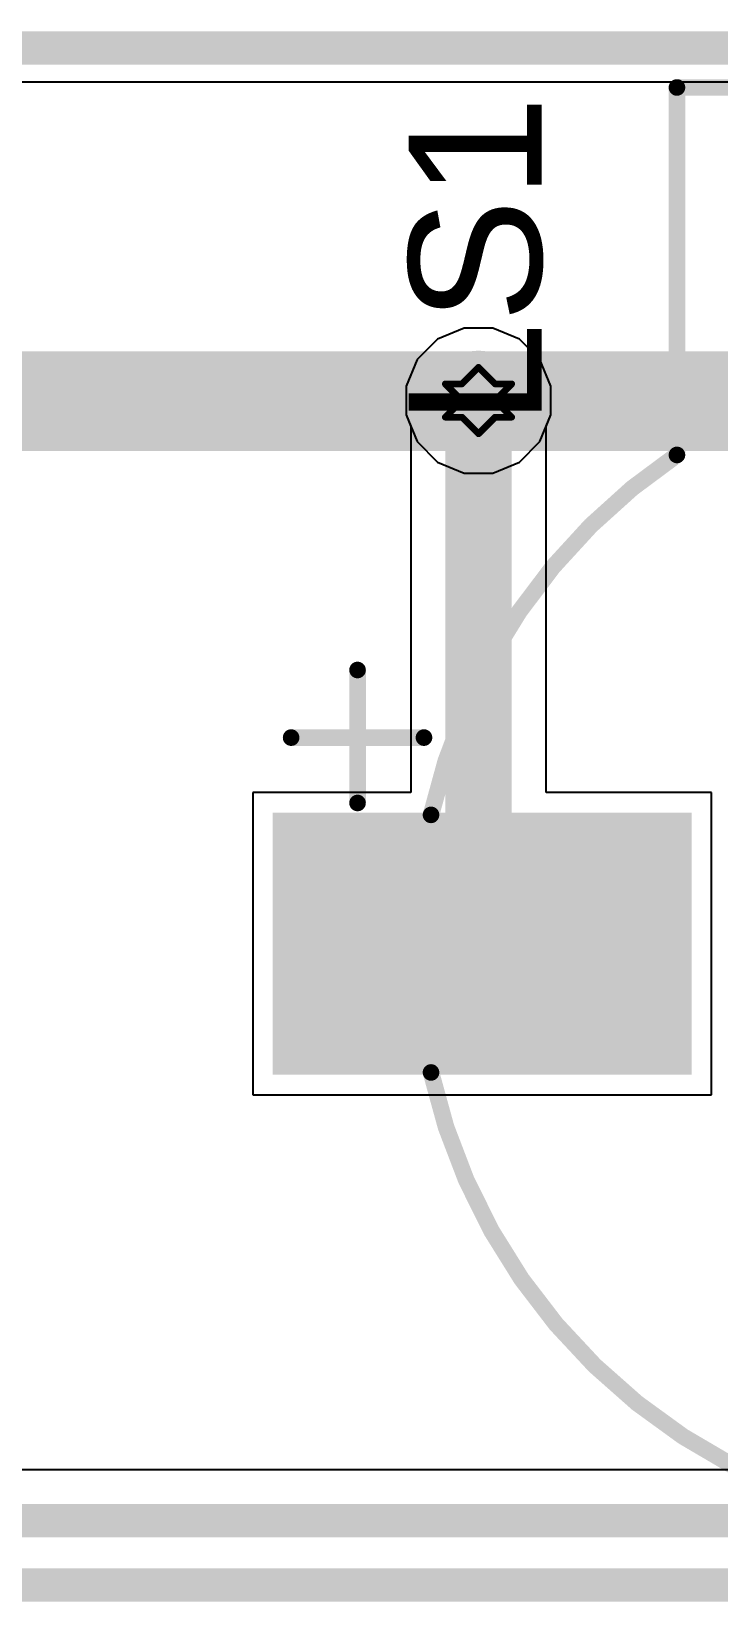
# Model space of a CAD drawing. Header units: inches. Extents: x 24 to 500, y 68 to 269.
# Drawn here: x 339.51 to 344.76, y 167.83 to 179.83 of the extents above; entities that cross this region are included whole.
import ezdxf

# ---------------------------------------------------------------- set-up
doc = ezdxf.new("R2010")
doc.units = ezdxf.units.IN
for name, color, linetype in [('Board Outline', 216, 'Continuous'), ('Bottom Layer', 5, 'Continuous'), ('Drill Drawing', 1, 'Continuous'), ('Layer 1', 16, 'Continuous'), ('Layer 2', 76, 'Continuous'), ('Top Layer', 1, 'Continuous'), ('Top Overlay', 2, 'Continuous'), ('Top Paste', 8, 'Continuous'), ('Top Solder', 216, 'Continuous'), ('Via Holes', 16, 'Continuous')]:
    doc.layers.add(name, color=color, linetype=linetype)
doc.styles.add('Arial', font='', dxfattribs={"height": 0.2})
doc.styles.get('Arial').set_extended_font_data('Arial')

# ---------------------------------------------------------------- blocks, each defined once
blk = doc.blocks.new('YS_SBZ9032C03R16__171')
at = {"layer": 'Top Layer'}
for points in [[(-5.49999154, 0.8999994699999999), (-2.49999246, 0.8999994699999999), (-2.49999246, -0.8999994699999999), (-5.49999154, -0.8999994699999999)], [(2.49999246, 0.8999994699999999), (5.49999154, 0.8999994699999999), (5.49999154, -0.8999994699999999), (2.49999246, -0.8999994699999999)]]:
    blk.add_hatch(color=1, dxfattribs=at).paths.add_polyline_path(points)
at = {"layer": 'Top Paste'}
for points in [[(-5.49999154, 0.8999994699999999), (-2.49999246, 0.8999994699999999), (-2.49999246, -0.8999994699999999), (-5.49999154, -0.8999994699999999)], [(2.49999246, 0.8999994699999999), (5.49999154, 0.8999994699999999), (5.49999154, -0.8999994699999999), (2.49999246, -0.8999994699999999)]]:
    blk.add_hatch(color=8, dxfattribs=at).paths.add_polyline_path(points)
at = {"layer": 'Top Solder'}
for points in [[(-5.60159154, 1.00159947), (-2.39839246, 1.00159947), (-2.39839246, -1.00159947), (-5.60159154, -1.00159947)], [(2.39839246, 1.00159947), (5.60159154, 1.00159947), (5.60159154, -1.00159947), (2.39839246, -1.00159947)]]:
    blk.add_hatch(color=216, dxfattribs=at).paths.add_polyline_path(points)
at = {"layer": 'Top Overlay'}
for points in [[(-2.5103836, 3.7346636, 0.127, 0.127, 0), (-2.5103836, 6.542684399999999, 0.127, 0.127, 0)], [(-2.5103836, 6.542684399999999, 0.127, 0.127, 0), (2.5104344, 6.542684399999999, 0.127, 0.127, 0)], [(2.5104344, 3.7346636, 0.127, 0.127, 0), (2.5104344, 6.542684399999999, 0.127, 0.127, 0)], [(-4.39105294, 0.9842017399999999, 0.127, 0.127, -0.1919277626544105), (-2.51040646, 3.73468392, 0.127, 0.127, 0)], [(2.51041154, 3.73468392, 0.127, 0.127, -0.1919277626544104), (4.39105802, 0.9842017399999999, 0.127, 0.127, 0)], [(-4.953, 1.0752328, 0.127, 0.127, 0), (-4.953, 2.0912328, 0.127, 0.127, 0)], [(-5.4608984, 1.5748, 0.127, 0.127, 0), (-4.4448984, 1.5748, 0.127, 0.127, 0)], [(5.0425096, 1.27, 0.127, 0.127, 0), (6.0585096, 1.27, 0.127, 0.127, 0)], [(4.38931558, -0.9919360399999999, 0.127, 0.127, -0.7999507278121935), (-4.39105294, -0.9842017399999999, 0.127, 0.127, 0)]]:
    blk.add_lwpolyline(points, format="xyseb", dxfattribs=at)
for points in [[(-2.5421336, 6.542684399999999, 0.0635, 0.0635, 1), (-2.4786336, 6.542684399999999, 0.0635, 0.0635, 1)], [(-2.5421336, 6.542684399999999, 0.0635, 0.0635, 1), (-2.4786336, 6.542684399999999, 0.0635, 0.0635, 1)], [(2.4786844, 6.542684399999999, 0.0635, 0.0635, 1), (2.5421844, 6.542684399999999, 0.0635, 0.0635, 1)], [(2.4786844, 6.542684399999999, 0.0635, 0.0635, 1), (2.5421844, 6.542684399999999, 0.0635, 0.0635, 1)], [(-2.54215646, 3.73468392, 0.0635, 0.0635, 1), (-2.47865646, 3.73468392, 0.0635, 0.0635, 1)], [(-2.5421336, 3.7346636, 0.0635, 0.0635, 1), (-2.4786336, 3.7346636, 0.0635, 0.0635, 1)], [(2.47866154, 3.73468392, 0.0635, 0.0635, 1), (2.54216154, 3.73468392, 0.0635, 0.0635, 1)], [(2.4786844, 3.7346636, 0.0635, 0.0635, 1), (2.5421844, 3.7346636, 0.0635, 0.0635, 1)], [(-4.98475, 2.0912328, 0.0635, 0.0635, 1), (-4.92125, 2.0912328, 0.0635, 0.0635, 1)], [(-5.492648399999999, 1.5748, 0.0635, 0.0635, 1), (-5.4291484, 1.5748, 0.0635, 0.0635, 1)], [(-4.4766484, 1.5748, 0.0635, 0.0635, 1), (-4.4131484, 1.5748, 0.0635, 0.0635, 1)], [(5.0107596, 1.27, 0.0635, 0.0635, 1), (5.0742596, 1.27, 0.0635, 0.0635, 1)], [(6.0267596, 1.27, 0.0635, 0.0635, 1), (6.0902596, 1.27, 0.0635, 0.0635, 1)], [(-4.98475, 1.0752328, 0.0635, 0.0635, 1), (-4.92125, 1.0752328, 0.0635, 0.0635, 1)], [(-4.42280294, 0.9842017399999999, 0.0635, 0.0635, 1), (-4.35930294, 0.9842017399999999, 0.0635, 0.0635, 1)], [(4.35930802, 0.9842017399999999, 0.0635, 0.0635, 1), (4.42280802, 0.9842017399999999, 0.0635, 0.0635, 1)], [(-4.42280294, -0.9842017399999999, 0.0635, 0.0635, 1), (-4.35930294, -0.9842017399999999, 0.0635, 0.0635, 1)], [(4.35756558, -0.9919360399999999, 0.0635, 0.0635, 1), (4.42106558, -0.9919360399999999, 0.0635, 0.0635, 1)]]:
    blk.add_lwpolyline(points, format="xyseb", close=True, dxfattribs=at)

msp = doc.modelspace()

# ---------------------------------------------------------------- hatches: boundary and pattern name
at = {"layer": 'Bottom Layer'}
h = msp.add_hatch(color=5, dxfattribs=at)
edge = h.paths.add_edge_path()
edge.add_arc((342.9254, 177.0126), 0.2999994, 0, 360)
at = {"layer": 'Layer 1'}
h = msp.add_hatch(color=16, dxfattribs=at)
edge = h.paths.add_edge_path()
edge.add_arc((342.9254, 177.0126), 0.2999994, 0, 360)
at = {"layer": 'Layer 2'}
h = msp.add_hatch(color=76, dxfattribs=at)
edge = h.paths.add_edge_path()
edge.add_arc((342.9254, 177.0126), 0.2999994, 0, 360)
at = {"layer": 'Top Layer'}
h = msp.add_hatch(color=1, dxfattribs=at)
edge = h.paths.add_edge_path()
edge.add_arc((342.9254, 177.0126), 0.2999994, 0, 360)
at = {"layer": 'Via Holes'}
h = msp.add_hatch(color=7, dxfattribs=at)
edge = h.paths.add_edge_path()
edge.add_arc((342.9254, 177.0126), 0.1499997, 0, 360)

# ---------------------------------------------------------------- linework, layer by layer
at = {"layer": 'Board Outline'}
msp.add_lwpolyline([(251.06959946, 179.7066002, 0.254, 0.254, 0), (384.8696011, 179.7066002, 0.254, 0.254, 0)], format="xyseb", dxfattribs=at)
at = {"layer": 'Bottom Layer'}
msp.add_line((305.943, 179.44763704), (385.11479238, 179.44763704), dxfattribs=at)
for points in [[(332.95757386, 177.00817786, 0.7619999999999999, 0.7619999999999999, 0), (342.92097786, 177.00817786, 0.7619999999999999, 0.7619999999999999, 0)], [(342.92097786, 177.00817786, 0.7619999999999999, 0.7619999999999999, 0), (342.9254, 177.0126, 0.7619999999999999, 0.7619999999999999, 0)], [(342.92982214, 177.00817786, 0.7619999999999999, 0.7619999999999999, 0), (367.919, 177.00817786, 0.7619999999999999, 0.7619999999999999, 0)]]:
    msp.add_lwpolyline(points, format="xyseb", dxfattribs=at)
for points in [[(342.73047786, 177.00817786, 0.3809999999999999, 0.3809999999999999, 1), (343.11147786, 177.00817786, 0.3809999999999999, 0.3809999999999999, 1)], [(342.73047786, 177.00817786, 0.3809999999999999, 0.3809999999999999, 1), (343.11147786, 177.00817786, 0.3809999999999999, 0.3809999999999999, 1)], [(342.7349, 177.0126, 0.3809999999999999, 0.3809999999999999, 1), (343.1159, 177.0126, 0.3809999999999999, 0.3809999999999999, 1)], [(342.73932214, 177.00817786, 0.3809999999999999, 0.3809999999999999, 1), (343.12032214, 177.00817786, 0.3809999999999999, 0.3809999999999999, 1)]]:
    msp.add_lwpolyline(points, format="xyseb", close=True, dxfattribs=at)
at = {"layer": 'Drill Drawing'}
for points in [[(342.7984, 177.1396, 0.0508, 0.0508, 0), (342.9254, 177.2666, 0.0508, 0.0508, 0)], [(342.9254, 177.2666, 0.0508, 0.0508, 0), (343.0524, 177.1396, 0.0508, 0.0508, 0)], [(342.6713999999999, 177.1396, 0.0508, 0.0508, 0), (342.7984, 177.0126, 0.0508, 0.0508, 0)], [(342.6713999999999, 177.1396, 0.0508, 0.0508, 0), (342.7984, 177.1396, 0.0508, 0.0508, 0)], [(343.0524, 177.1396, 0.0508, 0.0508, 0), (343.1794, 177.1396, 0.0508, 0.0508, 0)], [(343.0524, 177.0126, 0.0508, 0.0508, 0), (343.1794, 177.1396, 0.0508, 0.0508, 0)], [(342.6713999999999, 176.8856, 0.0508, 0.0508, 0), (342.7984, 177.0126, 0.0508, 0.0508, 0)], [(343.0524, 177.0126, 0.0508, 0.0508, 0), (343.1794, 176.8856, 0.0508, 0.0508, 0)], [(342.6713999999999, 176.8856, 0.0508, 0.0508, 0), (342.7984, 176.8856, 0.0508, 0.0508, 0)], [(342.7984, 176.8856, 0.0508, 0.0508, 0), (342.9254, 176.7586, 0.0508, 0.0508, 0)], [(342.9254, 176.7586, 0.0508, 0.0508, 0), (343.0524, 176.8856, 0.0508, 0.0508, 0)], [(343.0524, 176.8856, 0.0508, 0.0508, 0), (343.1794, 176.8856, 0.0508, 0.0508, 0)]]:
    msp.add_lwpolyline(points, format="xyseb", dxfattribs=at)
for points in [[(342.9127, 177.2666, 0.0254, 0.0254, 1), (342.9381, 177.2666, 0.0254, 0.0254, 1)], [(342.9127, 177.2666, 0.0254, 0.0254, 1), (342.9381, 177.2666, 0.0254, 0.0254, 1)], [(342.6587, 177.1396, 0.0254, 0.0254, 1), (342.6841, 177.1396, 0.0254, 0.0254, 1)], [(342.6587, 177.1396, 0.0254, 0.0254, 1), (342.6841, 177.1396, 0.0254, 0.0254, 1)], [(342.7857, 177.1396, 0.0254, 0.0254, 1), (342.8111, 177.1396, 0.0254, 0.0254, 1)], [(342.7857, 177.1396, 0.0254, 0.0254, 1), (342.8111, 177.1396, 0.0254, 0.0254, 1)], [(343.0397, 177.1396, 0.0254, 0.0254, 1), (343.0651, 177.1396, 0.0254, 0.0254, 1)], [(343.0397, 177.1396, 0.0254, 0.0254, 1), (343.0651, 177.1396, 0.0254, 0.0254, 1)], [(343.1667, 177.1396, 0.0254, 0.0254, 1), (343.1921, 177.1396, 0.0254, 0.0254, 1)], [(343.1667, 177.1396, 0.0254, 0.0254, 1), (343.1921, 177.1396, 0.0254, 0.0254, 1)], [(342.7857, 177.0126, 0.0254, 0.0254, 1), (342.8111, 177.0126, 0.0254, 0.0254, 1)], [(342.7857, 177.0126, 0.0254, 0.0254, 1), (342.8111, 177.0126, 0.0254, 0.0254, 1)], [(343.0397, 177.0126, 0.0254, 0.0254, 1), (343.0651, 177.0126, 0.0254, 0.0254, 1)], [(343.0397, 177.0126, 0.0254, 0.0254, 1), (343.0651, 177.0126, 0.0254, 0.0254, 1)], [(342.6587, 176.8856, 0.0254, 0.0254, 1), (342.6841, 176.8856, 0.0254, 0.0254, 1)], [(342.6587, 176.8856, 0.0254, 0.0254, 1), (342.6841, 176.8856, 0.0254, 0.0254, 1)], [(342.7857, 176.8856, 0.0254, 0.0254, 1), (342.8111, 176.8856, 0.0254, 0.0254, 1)], [(342.7857, 176.8856, 0.0254, 0.0254, 1), (342.8111, 176.8856, 0.0254, 0.0254, 1)], [(343.0397, 176.8856, 0.0254, 0.0254, 1), (343.0651, 176.8856, 0.0254, 0.0254, 1)], [(343.0397, 176.8856, 0.0254, 0.0254, 1), (343.0651, 176.8856, 0.0254, 0.0254, 1)], [(343.1667, 176.8856, 0.0254, 0.0254, 1), (343.1921, 176.8856, 0.0254, 0.0254, 1)], [(343.1667, 176.8856, 0.0254, 0.0254, 1), (343.1921, 176.8856, 0.0254, 0.0254, 1)], [(342.9127, 176.7586, 0.0254, 0.0254, 1), (342.9381, 176.7586, 0.0254, 0.0254, 1)], [(342.9127, 176.7586, 0.0254, 0.0254, 1), (342.9381, 176.7586, 0.0254, 0.0254, 1)]]:
    msp.add_lwpolyline(points, format="xyseb", close=True, dxfattribs=at)
at = {"layer": 'Layer 1'}
for p, q in [((250.8244031, 179.44763704), (385.11479238, 179.44763704)), ((342.61158554, 177.4822587), (342.4557413, 177.32641446)), ((342.8152021, 177.5665994), (342.61158554, 177.4822587)), ((343.0355979, 177.5665994), (342.8152021, 177.5665994)), ((343.23921446, 177.4822587), (343.0355979, 177.5665994)), ((343.3950587, 177.32641446), (343.23921446, 177.4822587)), ((342.4557413, 177.32641446), (342.3714006, 177.1227979)), ((343.4793994, 177.1227979), (343.3950587, 177.32641446)), ((342.3714006, 177.1227979), (342.3714006, 176.9024021)), ((343.4793994, 176.9024021), (343.4793994, 177.1227979)), ((342.3714006, 176.9024021), (342.4557413, 176.69878554)), ((343.3950587, 176.69878554), (343.4793994, 176.9024021)), ((342.4557413, 176.69878554), (342.61158554, 176.5429413)), ((343.23921446, 176.5429413), (343.3950587, 176.69878554)), ((342.61158554, 176.5429413), (342.8152021, 176.4586006)), ((343.0355979, 176.4586006), (343.23921446, 176.5429413)), ((342.8152021, 176.4586006), (343.0355979, 176.4586006))]:
    msp.add_line(p, q, dxfattribs=at)
at = {"layer": 'Layer 2'}
for p, q in [((334.2898953, 179.44763704), (372.491, 179.44763704)), ((342.61158554, 177.4822587), (342.4557413, 177.32641446)), ((342.8152021, 177.5665994), (342.61158554, 177.4822587)), ((343.0355979, 177.5665994), (342.8152021, 177.5665994)), ((343.23921446, 177.4822587), (343.0355979, 177.5665994)), ((343.3950587, 177.32641446), (343.23921446, 177.4822587)), ((342.4557413, 177.32641446), (342.3714006, 177.1227979)), ((343.4793994, 177.1227979), (343.3950587, 177.32641446)), ((342.3714006, 177.1227979), (342.3714006, 176.9024021)), ((343.4793994, 176.9024021), (343.4793994, 177.1227979)), ((342.3714006, 176.9024021), (342.4557413, 176.69878554)), ((343.3950587, 176.69878554), (343.4793994, 176.9024021)), ((342.4557413, 176.69878554), (342.61158554, 176.5429413)), ((343.23921446, 176.5429413), (343.3950587, 176.69878554)), ((342.61158554, 176.5429413), (342.8152021, 176.4586006)), ((343.0355979, 176.4586006), (343.23921446, 176.5429413)), ((342.8152021, 176.4586006), (343.0355979, 176.4586006))]:
    msp.add_line(p, q, dxfattribs=at)
at = {"layer": 'Top Layer'}
for p, q in [((250.8244031, 179.44763704), (385.11479238, 179.44763704)), ((342.61158554, 177.4822587), (342.4557413, 177.32641446)), ((342.8152021, 177.5665994), (342.61158554, 177.4822587)), ((343.0355979, 177.5665994), (342.8152021, 177.5665994)), ((343.23921446, 177.4822587), (343.0355979, 177.5665994)), ((343.3950587, 177.32641446), (343.23921446, 177.4822587)), ((342.4557413, 177.32641446), (342.3714006, 177.1227979)), ((343.4793994, 177.1227979), (343.3950587, 177.32641446)), ((342.3714006, 177.1227979), (342.3714006, 176.9024021)), ((343.4793994, 176.9024021), (343.4793994, 177.1227979)), ((342.3714006, 176.9024021), (342.40744828, 176.81537408)), ((343.44335172, 176.81537408), (343.4793994, 176.9024021)), ((342.40744828, 176.81537408), (342.40744828, 174.01642108)), ((343.44335172, 174.01642108), (343.44335172, 176.81537408)), ((342.40744828, 174.01642108), (341.19932014, 174.01642108)), ((341.19932014, 174.01642108), (341.19932014, 171.70842468)), ((344.70731922, 174.01642108), (343.44335172, 174.01642108)), ((344.70731922, 171.70842468), (344.70731922, 174.01642108)), ((341.19932014, 171.70842468), (344.70731922, 171.70842468)), ((353.19150088, 168.84126506), (338.92430818, 168.84126506))]:
    msp.add_line(p, q, dxfattribs=at)
for points in [[(342.9254, 172.89034256, 0.508, 0.508, 0), (342.9254, 177.0126, 0.508, 0.508, 0)], [(342.9254, 172.89034256, 0.508, 0.508, 0), (342.95331968, 172.86242288, 0.508, 0.508, 0)], [(338.88275378, 168.4528, 0.254, 0.254, 0), (360.89192998, 168.4528, 0.254, 0.254, 0)], [(322.92633408, 167.96182816, 0.254, 0.254, 0), (360.06113916, 167.96182816, 0.254, 0.254, 0)]]:
    msp.add_lwpolyline(points, format="xyseb", dxfattribs=at)
for points in [[(342.7984, 177.0126, 0.254, 0.254, 1), (343.0524, 177.0126, 0.254, 0.254, 1)], [(342.7984, 172.89034256, 0.254, 0.254, 1), (343.0524, 172.89034256, 0.254, 0.254, 1)], [(342.7984, 172.89034256, 0.254, 0.254, 1), (343.0524, 172.89034256, 0.254, 0.254, 1)], [(342.82631968, 172.86242288, 0.254, 0.254, 1), (343.08031968, 172.86242288, 0.254, 0.254, 1)]]:
    msp.add_lwpolyline(points, format="xyseb", close=True, dxfattribs=at)

# ---------------------------------------------------------------- block references
msp.add_blockref('YS_SBZ9032C03R16__171', (346.95331168, 172.86242288))

# ---------------------------------------------------------------- texts
at = {"layer": 'Top Overlay', "style": 'Arial'}
msp.add_text('LS1', height=1.016, rotation=90, dxfattribs=at).set_placement((343.40783236, 176.8182519))

doc.saveas('drawing.dxf')
